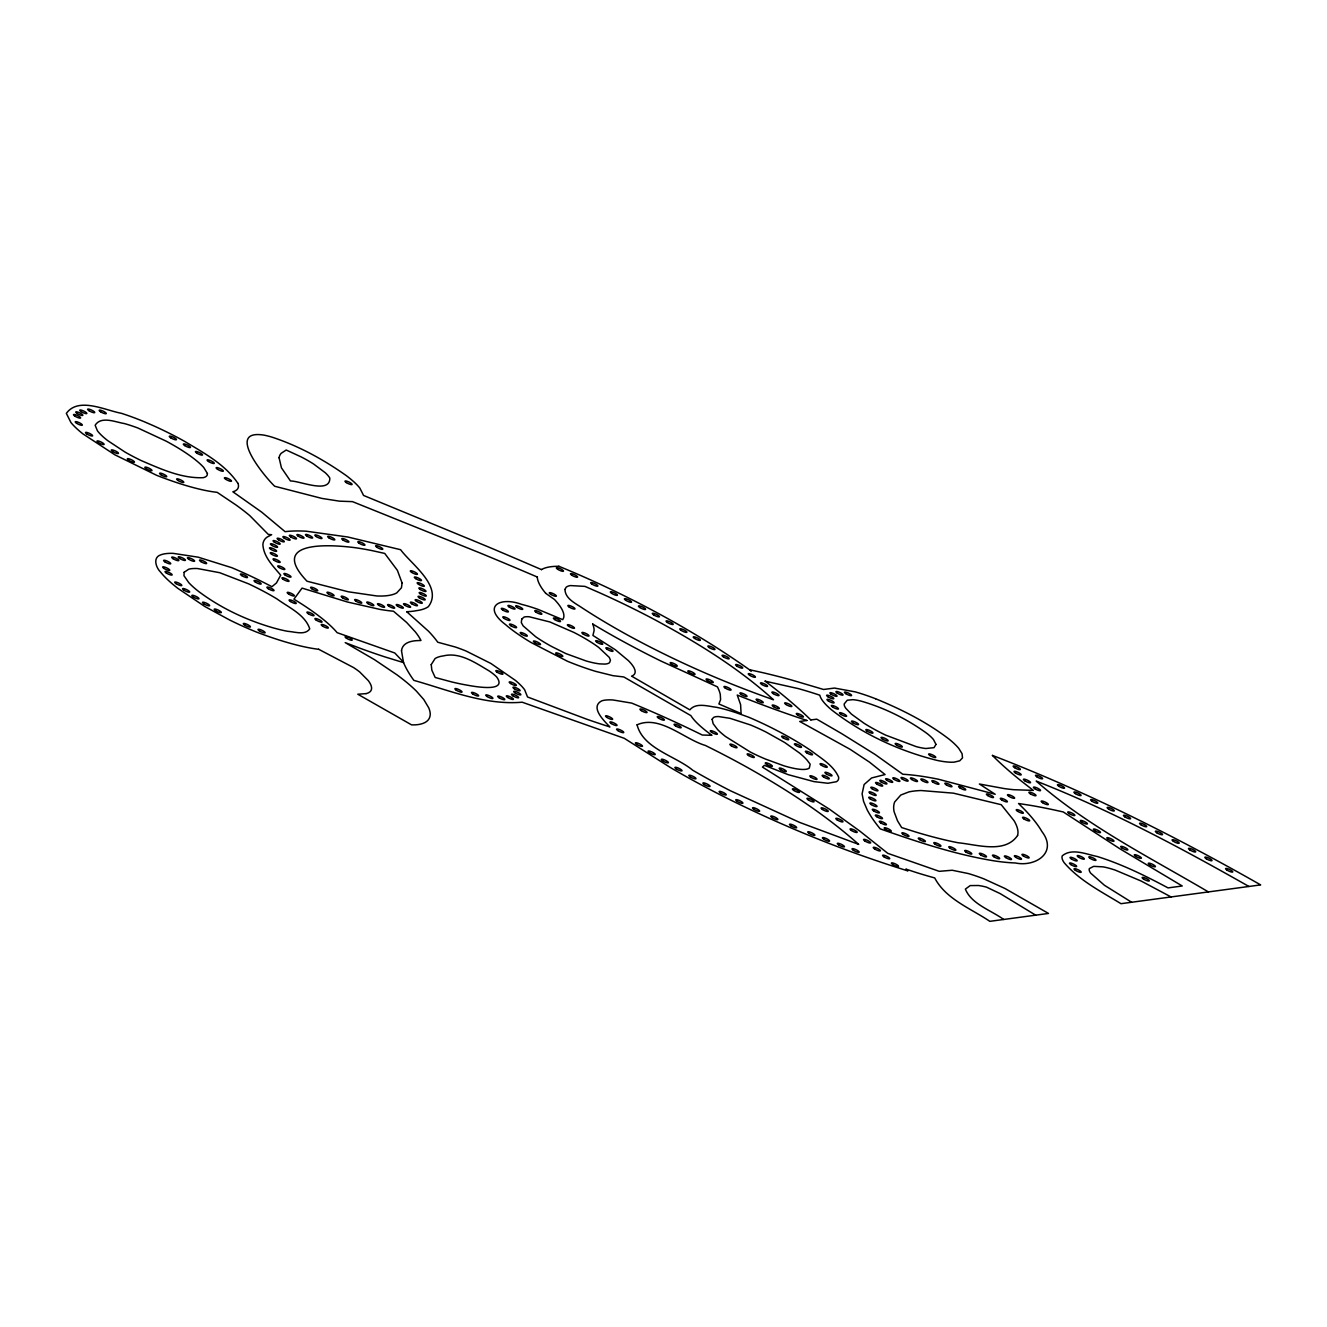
<?xml version="1.0" encoding="UTF-8"?>
<svg xmlns="http://www.w3.org/2000/svg" width="1327" height="1327" viewBox="0 0 1327 1327"><rect width="100%" height="100%" fill="white"/><g stroke="black" fill="none" stroke-linecap="round" stroke-linejoin="round"><path stroke-width="1.5" d="M366.053 693.623L357.792 694.22L411.519 724.841C418.652 725.222 429.782 723.646 430.23 714.606A167.268 37.919 25.1 0 0 428.704 707.772L423.777 699.528L416.462 691.201A131.821 29.874 25.1 0 0 397.038 674.879L374.479 659.668L345.219 642.633L358.688 647.758A215.936 48.95 25.1 0 0 384.797 656.865L403.64 662.654M806.932 720.495L799.717 721.457L850.126 749.324L869.467 762.129L885.059 774.553L871.59 777.97L864.109 784.539L862.102 793.878L863.578 801.408L867.178 809.835A351.29 79.62 25.1 0 0 880.232 828.877C917.604 841.948 955.44 854.638 994.636 860.941A221.908 50.293 25.1 0 0 1015.337 862.965C1035.757 867.261 1058.001 852.432 1041.844 831.465A279.4 63.331 25.1 0 0 1024.66 809.619L1018.555 803.498L1031.295 805.489A394.633 89.44 25.1 0 1 1054.368 809.984L1063.259 811.958L1119.955 848.832L1182.241 885.988L1168.042 887.896C1145.301 875.754 1122.028 864.242 1097.346 856.529C1086.481 854.323 1071.901 847.771 1062.297 855.799A67.08 15.211 25.1 0 0 1064.188 862.732C1079.531 880.614 1101.178 891.562 1120.983 903.687L1260.65 884.893C1174.312 835.794 1085.221 791.174 992.48 755.428M810.946 719.947L816.768 719.168L841.65 733.615L875.173 754.516L902.808 774.255A242.841 55.037 25.1 0 1 938.454 779.248L995.2 794.276L979.376 784.008L1004.174 788.553A214.526 48.618 25.1 0 0 1013.894 789.714L1033.318 790.394L1021.525 781.221A293.549 66.532 25.1 0 1 992.397 755.411M765.082 681.166L798.539 688.663A157.167 35.63 25.1 0 1 819.854 695.215A76.419 17.317 25.1 0 0 831.349 709.696C862.268 733.881 898.843 750.866 936.879 760.354A77.314 17.516 25.1 0 0 954.345 762.113L959.753 760.802L962.523 757.883L962.058 753.686L958.874 748.544A75.158 17.035 25.1 0 0 949.369 739.371C927.026 722.153 901.531 709.364 875.505 698.715M537.369 577.046L522.307 570.643A1233.247 279.516 25.1 0 0 480.805 553.293L352.501 501.639L339.48 501.158L321.93 498.421L274.689 486.246C265.234 477.338 224.794 429.003 263.791 435.09A41.85 9.488 25.1 0 1 272.068 437.164C298.625 445.889 323.523 459.524 346.297 475.63A77.182 17.5 25.1 0 1 359.816 488.037L363.565 495.452L488.469 546.973A1327.1 300.798 25.1 0 1 527.449 563.56L541.532 569.631M318.613 649.251L353.596 667.581A43.973 9.969 25.1 0 1 359.65 671.91L368.276 680.602A85.509 19.374 25.1 0 1 366.07 693.623M1171.094 896.952L1141.054 880.995L1115.41 870.18A38.931 8.825 25.1 0 0 1103.102 866.863L1093.68 866.365L1089.367 868.571A43.127 9.77 25.1 0 0 1090.628 873.1L1104.396 885.242L1131.649 902.26M1248.923 886.469C1180.085 847.422 1110.019 809.951 1036.205 781.089C1087.742 826.339 1149.68 857.308 1208.416 891.926M1035.69 915.166L1000.193 893.618L986.425 887.116A44.703 10.135 25.1 0 0 978.43 885.507L970.186 885.59L965.376 889.107C971.464 904.201 991.087 910.256 1003.71 919.478M592.671 624.005L599.854 628.268A234.497 53.146 25.1 0 0 660.647 660.912L717.426 686.872A227.713 51.604 25.1 0 1 720.262 694.336L720.594 699.661L718.902 703.957L741.08 713.594L740.599 704.62L737.248 695.049A320.172 72.57 25.1 0 0 806.866 720.428M545.629 593.269L554.437 599.456A121.885 27.618 25.1 0 1 563.627 617.835L562.731 619.676L537.966 609.358A63.812 14.464 25.1 0 0 521.478 604.332C500.179 596.37 481.469 606.389 505.637 624.685A80.317 18.213 25.1 0 0 531.182 642.567L567.492 661.277A89.058 20.187 25.1 0 0 595.79 671.396L612.958 675.675L623.823 676.969L690.869 715.618A89.174 20.22 25.1 0 0 711.935 735.307L702.298 735.025A261.452 59.251 25.1 0 0 631.685 703.094L613.124 699.992A89.971 20.386 25.1 0 0 601.695 700.888C589.586 707.109 604.349 721.125 609.889 726.931A306.919 69.568 25.1 0 1 586.683 719.184L527.532 696.974L524.646 689.758A75.788 17.168 25.1 0 0 515.49 680.452L490.94 663.5L466.142 651.059A51.703 11.711 25.1 0 0 455.426 647.045L437.777 642.235A217.694 49.348 25.1 0 0 428.604 631.304L406.692 611.697M237.915 483.31C225.009 464.201 203.744 452.905 184.47 441.277A94.35 21.381 25.1 0 0 152.837 425.453L144.394 421.804A84.314 19.109 25.1 0 0 121.354 413.294C105.049 410.259 78.426 396.673 66.35 413.377L70.961 422.567A87.118 19.739 25.1 0 0 82.788 433.78L114.785 454.763L156.669 475.331A110.323 24.997 25.1 0 0 217.147 492.334L236.173 505.106A139.003 31.5 25.1 0 1 249.791 515.639L268.303 534.416L271.653 534.698L266.86 537.253A179.493 40.689 25.1 0 0 262.895 544.75C263.658 556.992 273.262 566.281 280.694 575.172L276.48 582.918L271.919 586.716A116.809 26.474 25.1 0 0 231.843 567.707L198.171 557.174L173.024 553.342A116.66 26.44 25.1 0 0 160.982 554.786C152.522 557.24 155.856 567.475 160.501 572.02A110.904 25.13 25.1 0 0 177.835 588.342L204.789 606.489L229.505 619.925A89.224 20.22 25.1 0 0 256.708 632.15A123.909 28.083 25.1 0 0 318.696 649.301M238.014 483.36A92.84 21.05 25.1 0 1 232.872 491.786L261.635 512.089L285.089 531.679A267.722 60.677 25.1 0 1 306.155 531.198L347.74 536.987L400.621 549.71C411.171 564.174 443.483 586.567 428.405 606.605A181.65 41.17 25.1 0 1 416.628 610.619A202.567 45.914 25.1 0 1 406.709 611.697M545.696 593.285A154.28 34.966 25.1 0 1 537.286 577.013M541.449 569.598A158.394 35.895 25.1 0 1 558.899 566.297M558.833 566.264A234.912 53.246 25.1 0 1 610.188 588.972C659.353 612.477 706.959 639.448 751.364 671.08L749.921 669.82L763.075 672.739A370.084 83.883 25.1 0 1 790.958 679.822L823.569 689.476L834.517 688.066L855.102 691.848A67.859 15.377 25.1 0 1 875.505 698.732M765.198 681.182A386.704 87.648 25.1 0 1 810.797 719.914M592.688 624.005A163.603 37.073 25.1 0 1 594.081 630.707L592.92 635.434L615.429 649.832L628.417 660.664A75.208 17.052 25.1 0 1 634.107 667.979L634.77 669.554A76.419 17.317 25.1 0 1 631.602 676.156L689.824 709.845C696.211 702.215 708.187 706.362 716.63 707.324A78.21 17.732 25.1 0 1 736.999 712.997L748.859 717.277A94.997 21.531 25.1 0 1 771.982 727.992L779.331 731.774A97.966 22.211 25.1 0 1 811.676 751.065C821.396 758.546 833.406 765.38 838.564 776.992A72.852 16.521 25.1 0 1 836.358 781.736L827.899 783.262L813.998 781.62L788.271 774.686L764.402 765.331L762.461 767.106L829.408 809.171L859.78 831.067L887.78 853.344L939.234 871.325L952.189 870.247L968.212 873.531A54.971 12.457 25.1 0 1 983.888 878.872L1005.02 888.509L1048.496 913.44L989.842 921.336C970.883 908.514 945.736 899.109 934.706 877.927A204.723 46.395 25.1 0 1 916.443 872.569L905.86 869.085L907.85 870.894C843.889 851.038 781.57 825.842 721.805 795.603A245.827 55.717 25.1 0 1 670.666 767.703L624.254 738.31L522.158 702.199C485.052 705.45 449.007 690.272 413.858 680.369A370.167 83.9 25.1 0 1 403.574 662.637M712.135 719.317L713.146 723.696L717.542 729.502A65.454 14.829 25.1 0 0 725.57 736.535L750.253 751.978A45.748 10.367 25.1 0 0 765.712 759.144L783.793 765.762A52.815 11.976 25.1 0 0 809.321 768.051L810.167 764.203L807.048 760.072A71.343 16.173 25.1 0 0 799.435 752.956L784.738 742.539L766.143 732.106A54.059 12.258 25.1 0 0 750.452 724.94L730.132 718.355L718.554 716.547A44.687 10.135 25.1 0 0 713.495 717.492L712.135 719.317M402.098 583.017L401.451 587.761L396.773 592.887A161.33 36.559 25.1 0 1 387.617 595.607A146.534 33.208 25.1 0 1 376.768 595.956L348.42 591.809L307.018 581.226C267.689 540.006 331.037 544.518 355.686 547.769A220.199 49.912 25.1 0 1 372.472 550.705L384.73 553.425L397.387 570.345L402.098 583.017M564.97 589.42C565.07 597.813 573.828 602.524 579.932 606.422A203.844 46.196 25.1 0 0 625.415 633.858C672.789 659.967 722.469 681.829 773.492 699.76C738.16 667.763 697.256 642.633 655.455 620.074A208.157 47.175 25.1 0 0 599.605 592.787L584.958 586.385L570.378 585.572A66.317 15.028 25.1 0 0 566.065 587.363L564.97 589.42M431.225 664.628L431.856 670.201L435.19 677.5L451.827 681.962A161.148 36.526 25.1 0 0 468 685.313C475.647 686.673 508.009 692.495 496.646 676.936A34.983 7.929 25.1 0 0 489.199 670.948C475.713 663.052 459.922 651.773 443.384 655.903A135.619 30.737 25.1 0 0 435.04 658.607L431.225 664.628M279.085 457.765L281.44 467.817L290.464 480.971C299.769 480.805 330.191 494.308 329.809 478.085A46.976 10.649 25.1 0 0 325.231 472.711L313.57 463.986A41.983 9.521 25.1 0 0 301.212 456.936L286.201 450.019L281.208 453.287A158.659 35.962 25.1 0 0 279.085 457.765M935.966 744.397L934.009 747.665L925.798 748.511A43.857 9.936 25.1 0 1 916.244 746.637L885.656 735.125A55.651 12.606 25.1 0 1 864.026 723.232L851.453 714.142L845.846 708.336A47.175 10.699 25.1 0 1 844.237 703.891L847.273 700.208L852.813 699.677A38.267 8.675 25.1 0 1 860.991 701.087C884.744 707.905 907.303 719.184 927.291 733.682A45.599 10.334 25.1 0 1 933.528 739.62L935.966 744.397M401.5 650.711L403.441 662.123L394.766 652.984L337.124 632.664A113.16 25.644 25.1 0 0 293.947 599.19L302.058 588.11L347.608 602.06L379.837 609.375A177.005 40.125 25.1 0 0 393.472 611.216L406.676 622.496L415.268 631.818A167.832 38.035 25.1 0 1 420.974 640.51A147.679 33.474 25.1 0 0 418.536 640.576C411.619 640.692 402.446 642.484 401.5 650.711M521.743 619.079L521.312 622.595L523.137 625.88L535.544 636.628A54.407 12.325 25.1 0 0 551.568 646.448L565.899 653.597L586.169 660.979A52.616 11.926 25.1 0 0 599.721 663.882L604.83 664.081A49.962 11.329 25.1 0 0 609.607 662.571L610.453 660.216L609.325 657.446L598.742 647.46A55.352 12.54 25.1 0 0 573.845 632.398L549.876 621.965L529.257 616.773A39.943 9.057 25.1 0 0 524.099 617.072L521.743 619.079M207.41 473.523L207.194 475.016A59.367 13.452 25.1 0 1 203.097 477.687C181.534 478.533 160.915 468.995 141.491 460.701A57.393 13.005 25.1 0 1 124.937 452.009L107.719 440.63A61.755 14 25.1 0 1 97.418 430.777L95.146 425.27C101.034 415.683 115.598 422.168 124.373 423.562A55.668 12.623 25.1 0 1 137.908 428.007L166.008 441.078A69.701 15.791 25.1 0 1 203.811 467.568L207.41 473.523M637.076 724.824C643.131 748.76 675.426 755.826 692.794 770.274A193.676 43.891 25.1 0 0 730.464 790.776L799.551 822.375L858.702 844.387C824.88 814.33 786.745 789.548 747.366 767.454A224.329 50.841 25.1 0 0 705.334 745.442C684.118 739.172 659.768 714.656 637.076 724.824M184.154 572.285L183.972 575.719L188.766 582.636A75.938 17.201 25.1 0 0 198.187 591.129C220.249 607.799 245.677 619.792 272.151 627.571A86.504 19.606 25.1 0 0 287.926 631.353C294.694 631.735 305.144 635.6 309.755 628.865C305.127 614.567 288.573 607.451 277.078 599.008A74.179 16.82 25.1 0 0 248.448 583.78L219.685 572.7L197.607 568.553A85.392 19.358 25.1 0 0 188.699 569.217L184.154 572.285M1017.577 835.496C1005.02 854.024 976.888 844.569 958.376 842.794A209.467 47.473 25.1 0 1 916.741 832.328L901.663 827.567L897.516 820.816L894.116 811.776A260.49 59.035 25.1 0 1 894.68 801.972L900.817 795.022L908.912 791.904A233.884 53.014 25.1 0 1 921.12 790.527L953.416 793.164L1001.238 804.709L1014.06 820.7A189.678 42.995 25.1 0 1 1017.577 835.479M346.43 638.204A3.948 0.896 25.1 0 0 352.202 640.112A3.948 0.896 25.1 0 0 347.309 636.91A3.948 0.896 25.1 0 0 346.43 638.204M322.544 626.062A3.948 0.896 25.1 0 0 328.316 627.97A3.948 0.896 25.1 0 0 323.423 624.768A3.948 0.896 25.1 0 0 322.544 626.062M316.241 620.124A3.948 0.896 25.1 0 0 322.03 622.031A3.948 0.896 25.1 0 0 317.136 618.83A3.948 0.896 25.1 0 0 316.241 620.124M308.246 613.671A3.948 0.896 25.1 0 0 314.035 615.579A3.948 0.896 25.1 0 0 309.141 612.377A3.948 0.896 25.1 0 0 308.246 613.671M290.431 601.496A3.948 0.896 25.1 0 0 296.22 603.403A3.948 0.896 25.1 0 0 291.326 600.202A3.948 0.896 25.1 0 0 290.431 601.496M288.573 593.949A3.948 0.896 25.1 0 0 294.362 595.856A3.948 0.896 25.1 0 0 289.452 592.638A3.948 0.896 25.1 0 0 288.573 593.949M268.236 588.674A3.948 0.896 25.1 0 0 274.025 590.581A3.948 0.896 25.1 0 0 269.116 587.38A3.948 0.896 25.1 0 0 268.236 588.674M255.381 582.055A3.948 0.896 25.1 0 0 261.17 583.963A3.948 0.896 25.1 0 0 256.277 580.762A3.948 0.896 25.1 0 0 255.381 582.055M241.73 575.57A3.948 0.896 25.1 0 0 247.502 577.477A3.948 0.896 25.1 0 0 242.609 574.276A3.948 0.896 25.1 0 0 241.73 575.57M259.346 630.872A3.948 0.896 25.1 0 0 265.118 632.78A3.948 0.896 25.1 0 0 260.225 629.579A3.948 0.896 25.1 0 0 259.346 630.872M244.649 625.034A3.948 0.896 25.1 0 0 250.421 626.941A3.948 0.896 25.1 0 0 245.528 623.74A3.948 0.896 25.1 0 0 244.649 625.034M215.538 610.652A3.948 0.896 25.1 0 0 221.327 612.56A3.948 0.896 25.1 0 0 216.434 609.358A3.948 0.896 25.1 0 0 215.538 610.652M203.827 603.802A3.948 0.896 25.1 0 0 209.616 605.709A3.948 0.896 25.1 0 0 204.723 602.508A3.948 0.896 25.1 0 0 203.827 603.802M193.178 596.885A3.948 0.896 25.1 0 0 198.95 598.809A3.948 0.896 25.1 0 0 194.057 595.591A3.948 0.896 25.1 0 0 193.178 596.885M183.889 590.15A3.948 0.896 25.1 0 0 189.661 592.058A3.948 0.896 25.1 0 0 184.768 588.856A3.948 0.896 25.1 0 0 183.889 590.15M176.027 583.615A3.948 0.896 25.1 0 0 181.799 585.522A3.948 0.896 25.1 0 0 176.906 582.321A3.948 0.896 25.1 0 0 176.027 583.615M166.356 573.032A3.948 0.896 25.1 0 0 172.145 574.939A3.948 0.896 25.1 0 0 167.235 571.738A3.948 0.896 25.1 0 0 166.356 573.032M163.984 568.437A3.948 0.896 25.1 0 0 169.756 570.345A3.948 0.896 25.1 0 0 164.863 567.143A3.948 0.896 25.1 0 0 163.984 568.437M164.93 561.852A3.948 0.896 25.1 0 0 170.719 563.759A3.948 0.896 25.1 0 0 165.809 560.558A3.948 0.896 25.1 0 0 164.93 561.852M173.024 558.65A3.948 0.896 25.1 0 0 178.813 560.558A3.948 0.896 25.1 0 0 173.903 557.357A3.948 0.896 25.1 0 0 173.024 558.65M179.609 558.418A3.948 0.896 25.1 0 0 185.398 560.326A3.948 0.896 25.1 0 0 180.505 557.108A3.948 0.896 25.1 0 0 179.609 558.418M188.816 559.281A3.948 0.896 25.1 0 0 194.605 561.188A3.948 0.896 25.1 0 0 189.711 557.97A3.948 0.896 25.1 0 0 188.816 559.281M200.841 561.586A3.948 0.896 25.1 0 0 206.614 563.494A3.948 0.896 25.1 0 0 201.721 560.293A3.948 0.896 25.1 0 0 200.841 561.586M456.239 690.156A3.948 0.896 25.1 0 0 462.028 692.064A3.948 0.896 25.1 0 0 457.118 688.862A3.948 0.896 25.1 0 0 456.239 690.156M472.827 693.971A3.948 0.896 25.1 0 0 478.616 695.879A3.948 0.896 25.1 0 0 473.706 692.677A3.948 0.896 25.1 0 0 472.827 693.971M487.109 696.509A3.948 0.896 25.1 0 0 492.881 698.417A3.948 0.896 25.1 0 0 487.988 695.199A3.948 0.896 25.1 0 0 487.109 696.509M499.002 697.687A3.948 0.896 25.1 0 0 504.774 699.594A3.948 0.896 25.1 0 0 499.881 696.393A3.948 0.896 25.1 0 0 499.002 697.687M507.627 697.421A3.948 0.896 25.1 0 0 513.4 699.329A3.948 0.896 25.1 0 0 508.506 696.128A3.948 0.896 25.1 0 0 507.627 697.421M512.836 695.779A3.948 0.896 25.1 0 0 518.625 697.687A3.948 0.896 25.1 0 0 513.731 694.485A3.948 0.896 25.1 0 0 512.836 695.779M515.042 692.876A3.948 0.896 25.1 0 0 520.831 694.784A3.948 0.896 25.1 0 0 515.938 691.583A3.948 0.896 25.1 0 0 515.042 692.876M514.312 688.763A3.948 0.896 25.1 0 0 520.101 690.67A3.948 0.896 25.1 0 0 515.191 687.469A3.948 0.896 25.1 0 0 514.312 688.763M510.547 683.488A3.948 0.896 25.1 0 0 516.336 685.395A3.948 0.896 25.1 0 0 511.442 682.194A3.948 0.896 25.1 0 0 510.547 683.488M497.144 672.192A3.948 0.896 25.1 0 0 502.916 674.099A3.948 0.896 25.1 0 0 498.023 670.898A3.948 0.896 25.1 0 0 497.144 672.192M557.041 654.46A3.948 0.896 25.1 0 0 562.83 656.367A3.948 0.896 25.1 0 0 557.921 653.166A3.948 0.896 25.1 0 0 557.041 654.46M534.731 642.6A3.948 0.896 25.1 0 0 540.504 644.507A3.948 0.896 25.1 0 0 535.61 641.306A3.948 0.896 25.1 0 0 534.731 642.6M521.511 634.124A3.948 0.896 25.1 0 0 527.3 636.031A3.948 0.896 25.1 0 0 522.39 632.83A3.948 0.896 25.1 0 0 521.511 634.124M510.795 625.68A3.948 0.896 25.1 0 0 516.585 627.588A3.948 0.896 25.1 0 0 511.691 624.387A3.948 0.896 25.1 0 0 510.795 625.68M504.177 618.432A3.948 0.896 25.1 0 0 509.966 620.339A3.948 0.896 25.1 0 0 505.073 617.121A3.948 0.896 25.1 0 0 504.177 618.432M502.601 609.922A3.948 0.896 25.1 0 0 508.39 611.83A3.948 0.896 25.1 0 0 503.48 608.629A3.948 0.896 25.1 0 0 502.601 609.922M509.253 607.036A3.948 0.896 25.1 0 0 515.042 608.944A3.948 0.896 25.1 0 0 510.132 605.742A3.948 0.896 25.1 0 0 509.253 607.036M516.966 607.384A3.948 0.896 25.1 0 0 522.738 609.292A3.948 0.896 25.1 0 0 517.845 606.091A3.948 0.896 25.1 0 0 516.966 607.384M536.058 612.211A3.948 0.896 25.1 0 0 541.847 614.119A3.948 0.896 25.1 0 0 536.937 610.918A3.948 0.896 25.1 0 0 536.058 612.211M177.984 480.457A3.948 0.896 25.1 0 0 183.773 482.365A3.948 0.896 25.1 0 0 178.88 479.163A3.948 0.896 25.1 0 0 177.984 480.457M160.932 474.751A3.948 0.896 25.1 0 0 166.721 476.658A3.948 0.896 25.1 0 0 161.828 473.457A3.948 0.896 25.1 0 0 160.932 474.751M146.186 468.713A3.948 0.896 25.1 0 0 151.975 470.621A3.948 0.896 25.1 0 0 147.065 467.419A3.948 0.896 25.1 0 0 146.186 468.713M128.653 460.253A3.948 0.896 25.1 0 0 134.442 462.161A3.948 0.896 25.1 0 0 129.548 458.96A3.948 0.896 25.1 0 0 128.653 460.253M112.646 451.512A3.948 0.896 25.1 0 0 118.418 453.419A3.948 0.896 25.1 0 0 113.525 450.201A3.948 0.896 25.1 0 0 112.646 451.512M98.314 442.521A3.948 0.896 25.1 0 0 104.103 444.429A3.948 0.896 25.1 0 0 99.193 441.227A3.948 0.896 25.1 0 0 98.314 442.521M86.836 433.962A3.948 0.896 25.1 0 0 92.608 435.87A3.948 0.896 25.1 0 0 87.715 432.668A3.948 0.896 25.1 0 0 86.836 433.962M76.551 423.247A3.948 0.896 25.1 0 0 82.324 425.154A3.948 0.896 25.1 0 0 77.43 421.953A3.948 0.896 25.1 0 0 76.551 423.247M74.826 416.081A3.948 0.896 25.1 0 0 80.599 417.988A3.948 0.896 25.1 0 0 75.705 414.787A3.948 0.896 25.1 0 0 74.826 416.081M77.066 413.443A3.948 0.896 25.1 0 0 82.838 415.351A3.948 0.896 25.1 0 0 77.945 412.15A3.948 0.896 25.1 0 0 77.066 413.443M81.063 411.602A3.948 0.896 25.1 0 0 86.836 413.51A3.948 0.896 25.1 0 0 81.942 410.308A3.948 0.896 25.1 0 0 81.063 411.602M88.942 410.673A3.948 0.896 25.1 0 0 94.731 412.581A3.948 0.896 25.1 0 0 89.821 409.38A3.948 0.896 25.1 0 0 88.942 410.673M100.487 411.718A3.948 0.896 25.1 0 0 106.26 413.626A3.948 0.896 25.1 0 0 101.366 410.425A3.948 0.896 25.1 0 0 100.487 411.718M225.723 479.279A3.948 0.896 25.1 0 0 231.495 481.187A3.948 0.896 25.1 0 0 226.602 477.985A3.948 0.896 25.1 0 0 225.723 479.279M217.528 469.227A3.948 0.896 25.1 0 0 223.318 471.135A3.948 0.896 25.1 0 0 218.424 467.917A3.948 0.896 25.1 0 0 217.528 469.227M208.472 461.464A3.948 0.896 25.1 0 0 214.261 463.372A3.948 0.896 25.1 0 0 209.351 460.154A3.948 0.896 25.1 0 0 208.472 461.464M196.744 453.071A3.948 0.896 25.1 0 0 202.517 454.979A3.948 0.896 25.1 0 0 197.623 451.777A3.948 0.896 25.1 0 0 196.744 453.071M184.669 445.54A3.948 0.896 25.1 0 0 190.458 447.448A3.948 0.896 25.1 0 0 185.548 444.246A3.948 0.896 25.1 0 0 184.669 445.54M170.652 437.761A3.948 0.896 25.1 0 0 176.441 439.668A3.948 0.896 25.1 0 0 171.548 436.467A3.948 0.896 25.1 0 0 170.652 437.761M411.635 572.368A3.948 0.896 25.1 0 0 417.424 574.276A3.948 0.896 25.1 0 0 412.515 571.074A3.948 0.896 25.1 0 0 411.635 572.368M415.666 578.605A3.948 0.896 25.1 0 0 421.455 580.513A3.948 0.896 25.1 0 0 416.545 577.311A3.948 0.896 25.1 0 0 415.666 578.605M418.536 584.295A3.948 0.896 25.1 0 0 424.308 586.202A3.948 0.896 25.1 0 0 419.415 582.984A3.948 0.896 25.1 0 0 418.536 584.295M420.195 589.47A3.948 0.896 25.1 0 0 425.967 591.378A3.948 0.896 25.1 0 0 421.074 588.176A3.948 0.896 25.1 0 0 420.195 589.47M420.493 594.081A3.948 0.896 25.1 0 0 426.282 595.989A3.948 0.896 25.1 0 0 421.372 592.787A3.948 0.896 25.1 0 0 420.493 594.081M419.382 597.896A3.948 0.896 25.1 0 0 425.171 599.804A3.948 0.896 25.1 0 0 420.277 596.603A3.948 0.896 25.1 0 0 419.382 597.896M416.479 601.264A3.948 0.896 25.1 0 0 422.251 603.171A3.948 0.896 25.1 0 0 417.358 599.97A3.948 0.896 25.1 0 0 416.479 601.264M411.685 603.735A3.948 0.896 25.1 0 0 417.458 605.643A3.948 0.896 25.1 0 0 412.564 602.441A3.948 0.896 25.1 0 0 411.685 603.735M404.835 605.261A3.948 0.896 25.1 0 0 410.607 607.169A3.948 0.896 25.1 0 0 405.714 603.967A3.948 0.896 25.1 0 0 404.835 605.261M397.553 606.14A3.948 0.896 25.1 0 0 403.342 608.048A3.948 0.896 25.1 0 0 398.432 604.847A3.948 0.896 25.1 0 0 397.553 606.14M388.877 606.174A3.948 0.896 25.1 0 0 394.65 608.081A3.948 0.896 25.1 0 0 389.756 604.88A3.948 0.896 25.1 0 0 388.877 606.174M378.809 605.294A3.948 0.896 25.1 0 0 384.598 607.202A3.948 0.896 25.1 0 0 379.704 604.001A3.948 0.896 25.1 0 0 378.809 605.294M368.06 603.636A3.948 0.896 25.1 0 0 373.849 605.543A3.948 0.896 25.1 0 0 368.939 602.342A3.948 0.896 25.1 0 0 368.06 603.636M355.968 601.131A3.948 0.896 25.1 0 0 361.757 603.039A3.948 0.896 25.1 0 0 356.847 599.837A3.948 0.896 25.1 0 0 355.968 601.131M342.515 597.797A3.948 0.896 25.1 0 0 348.304 599.704A3.948 0.896 25.1 0 0 343.411 596.503A3.948 0.896 25.1 0 0 342.515 597.797M328.3 593.816A3.948 0.896 25.1 0 0 334.072 595.723A3.948 0.896 25.1 0 0 329.179 592.522A3.948 0.896 25.1 0 0 328.3 593.816M311.911 588.823A3.948 0.896 25.1 0 0 317.7 590.731A3.948 0.896 25.1 0 0 312.79 587.529A3.948 0.896 25.1 0 0 311.911 588.823M283.248 579.352A3.948 0.896 25.1 0 0 289.021 581.259A3.948 0.896 25.1 0 0 284.127 578.058A3.948 0.896 25.1 0 0 283.248 579.352M285.222 575.089A3.948 0.896 25.1 0 0 291.011 576.996A3.948 0.896 25.1 0 0 286.101 573.795A3.948 0.896 25.1 0 0 285.222 575.089M279.035 567.492A3.948 0.896 25.1 0 0 284.824 569.399A3.948 0.896 25.1 0 0 279.914 566.198A3.948 0.896 25.1 0 0 279.035 567.492M274.357 560.409A3.948 0.896 25.1 0 0 280.146 562.316A3.948 0.896 25.1 0 0 275.236 559.115A3.948 0.896 25.1 0 0 274.357 560.409M271.604 554.255A3.948 0.896 25.1 0 0 277.393 556.162A3.948 0.896 25.1 0 0 272.499 552.961A3.948 0.896 25.1 0 0 271.604 554.255M270.824 549.345A3.948 0.896 25.1 0 0 276.613 551.252A3.948 0.896 25.1 0 0 271.72 548.051A3.948 0.896 25.1 0 0 270.824 549.345M271.77 545.331A3.948 0.896 25.1 0 0 277.559 547.238A3.948 0.896 25.1 0 0 272.665 544.037A3.948 0.896 25.1 0 0 271.77 545.331M274.39 542.162A3.948 0.896 25.1 0 0 280.163 544.07A3.948 0.896 25.1 0 0 275.27 540.869A3.948 0.896 25.1 0 0 274.39 542.162M278.488 539.824A3.948 0.896 25.1 0 0 284.277 541.731A3.948 0.896 25.1 0 0 279.383 538.53A3.948 0.896 25.1 0 0 278.488 539.824M284.293 538.181A3.948 0.896 25.1 0 0 290.082 540.089A3.948 0.896 25.1 0 0 285.189 536.871A3.948 0.896 25.1 0 0 284.293 538.181M290.729 536.888A3.948 0.896 25.1 0 0 296.502 538.795A3.948 0.896 25.1 0 0 291.608 535.577A3.948 0.896 25.1 0 0 290.729 536.888M298.227 536.158A3.948 0.896 25.1 0 0 303.999 538.065A3.948 0.896 25.1 0 0 299.106 534.864A3.948 0.896 25.1 0 0 298.227 536.158M306.836 536.042A3.948 0.896 25.1 0 0 312.625 537.949A3.948 0.896 25.1 0 0 307.731 534.748A3.948 0.896 25.1 0 0 306.836 536.042M316.191 536.523A3.948 0.896 25.1 0 0 321.98 538.43A3.948 0.896 25.1 0 0 317.07 535.229A3.948 0.896 25.1 0 0 316.191 536.523M329.013 537.899A3.948 0.896 25.1 0 0 334.802 539.807A3.948 0.896 25.1 0 0 329.909 536.606A3.948 0.896 25.1 0 0 329.013 537.899M343.129 540.106A3.948 0.896 25.1 0 0 348.918 542.013A3.948 0.896 25.1 0 0 344.025 538.812A3.948 0.896 25.1 0 0 343.129 540.106M359.136 543.241A3.948 0.896 25.1 0 0 364.925 545.148A3.948 0.896 25.1 0 0 360.015 541.947A3.948 0.896 25.1 0 0 359.136 543.241M376.984 547.321A3.948 0.896 25.1 0 0 382.773 549.229A3.948 0.896 25.1 0 0 377.88 546.011A3.948 0.896 25.1 0 0 376.984 547.321M853.394 850.292A3.948 0.896 25.1 0 0 859.166 852.199A3.948 0.896 25.1 0 0 854.273 848.981A3.948 0.896 25.1 0 0 853.394 850.292M838.664 844.884A3.948 0.896 25.1 0 0 844.453 846.792A3.948 0.896 25.1 0 0 839.56 843.59A3.948 0.896 25.1 0 0 838.664 844.884M823.768 839.195A3.948 0.896 25.1 0 0 829.557 841.102A3.948 0.896 25.1 0 0 824.664 837.901A3.948 0.896 25.1 0 0 823.768 839.195M809.072 833.356A3.948 0.896 25.1 0 0 814.861 835.264A3.948 0.896 25.1 0 0 809.968 832.062A3.948 0.896 25.1 0 0 809.072 833.356M790.842 825.792A3.948 0.896 25.1 0 0 796.631 827.7A3.948 0.896 25.1 0 0 791.738 824.498A3.948 0.896 25.1 0 0 790.842 825.792M772.082 817.614A3.948 0.896 25.1 0 0 777.854 819.522A3.948 0.896 25.1 0 0 772.961 816.321A3.948 0.896 25.1 0 0 772.082 817.614M753.852 809.288A3.948 0.896 25.1 0 0 759.625 811.195A3.948 0.896 25.1 0 0 754.731 807.994A3.948 0.896 25.1 0 0 753.852 809.288M737.099 801.292A3.948 0.896 25.1 0 0 742.888 803.2A3.948 0.896 25.1 0 0 737.978 799.982A3.948 0.896 25.1 0 0 737.099 801.292M720.445 792.965A3.948 0.896 25.1 0 0 726.234 794.873A3.948 0.896 25.1 0 0 721.324 791.672A3.948 0.896 25.1 0 0 720.445 792.965M704.255 784.506A3.948 0.896 25.1 0 0 710.045 786.413A3.948 0.896 25.1 0 0 705.151 783.212A3.948 0.896 25.1 0 0 704.255 784.506M690.173 776.826A3.948 0.896 25.1 0 0 695.945 778.733A3.948 0.896 25.1 0 0 691.052 775.532A3.948 0.896 25.1 0 0 690.173 776.826M676.239 768.897A3.948 0.896 25.1 0 0 682.012 770.805A3.948 0.896 25.1 0 0 677.118 767.603A3.948 0.896 25.1 0 0 676.239 768.897M662.621 760.819A3.948 0.896 25.1 0 0 668.41 762.726A3.948 0.896 25.1 0 0 663.5 759.525A3.948 0.896 25.1 0 0 662.621 760.819M649.434 752.641A3.948 0.896 25.1 0 0 655.206 754.549A3.948 0.896 25.1 0 0 650.313 751.331A3.948 0.896 25.1 0 0 649.434 752.641M636.695 744.347A3.948 0.896 25.1 0 0 642.467 746.255A3.948 0.896 25.1 0 0 637.574 743.054A3.948 0.896 25.1 0 0 636.695 744.347M617.934 730.63A3.948 0.896 25.1 0 0 623.723 732.537A3.948 0.896 25.1 0 0 618.83 729.336A3.948 0.896 25.1 0 0 617.934 730.63M611.233 723.514A3.948 0.896 25.1 0 0 617.022 725.421A3.948 0.896 25.1 0 0 612.129 722.22A3.948 0.896 25.1 0 0 611.233 723.514M606.854 717.393A3.948 0.896 25.1 0 0 612.643 719.3A3.948 0.896 25.1 0 0 607.733 716.099A3.948 0.896 25.1 0 0 606.854 717.393M892.723 864.491A3.948 0.896 25.1 0 0 898.495 866.398A3.948 0.896 25.1 0 0 893.602 863.197A3.948 0.896 25.1 0 0 892.723 864.491M883.931 856.778A3.948 0.896 25.1 0 0 889.72 858.685A3.948 0.896 25.1 0 0 884.827 855.484A3.948 0.896 25.1 0 0 883.931 856.778M874.626 848.915A3.948 0.896 25.1 0 0 880.415 850.823A3.948 0.896 25.1 0 0 875.505 847.605A3.948 0.896 25.1 0 0 874.626 848.915M864.889 840.986A3.948 0.896 25.1 0 0 870.661 842.894A3.948 0.896 25.1 0 0 865.768 839.692A3.948 0.896 25.1 0 0 864.889 840.986M851.387 830.453A3.948 0.896 25.1 0 0 857.159 832.361A3.948 0.896 25.1 0 0 852.266 829.159A3.948 0.896 25.1 0 0 851.387 830.453M837.155 819.887A3.948 0.896 25.1 0 0 842.944 821.795A3.948 0.896 25.1 0 0 838.034 818.593A3.948 0.896 25.1 0 0 837.155 819.887M822.425 809.453A3.948 0.896 25.1 0 0 828.214 811.361A3.948 0.896 25.1 0 0 823.321 808.16A3.948 0.896 25.1 0 0 822.425 809.453M808.292 799.866A3.948 0.896 25.1 0 0 814.065 801.773A3.948 0.896 25.1 0 0 809.171 798.572A3.948 0.896 25.1 0 0 808.292 799.866M793.745 790.411A3.948 0.896 25.1 0 0 799.534 792.319A3.948 0.896 25.1 0 0 794.641 789.117A3.948 0.896 25.1 0 0 793.745 790.411M780.508 769.643A3.948 0.896 25.1 0 0 786.297 771.551A3.948 0.896 25.1 0 0 781.387 768.35A3.948 0.896 25.1 0 0 780.508 769.643M766.591 764.402A3.948 0.896 25.1 0 0 772.364 766.309A3.948 0.896 25.1 0 0 767.47 763.108A3.948 0.896 25.1 0 0 766.591 764.402M748.478 755.461A3.948 0.896 25.1 0 0 754.267 757.369A3.948 0.896 25.1 0 0 749.357 754.167A3.948 0.896 25.1 0 0 748.478 755.461M731.227 745.724A3.948 0.896 25.1 0 0 737.016 747.632A3.948 0.896 25.1 0 0 732.122 744.43A3.948 0.896 25.1 0 0 731.227 745.724M711.587 732.288A3.948 0.896 25.1 0 0 717.36 734.196A3.948 0.896 25.1 0 0 712.466 730.995A3.948 0.896 25.1 0 0 711.587 732.288M675.393 725.786A3.948 0.896 25.1 0 0 681.166 727.694A3.948 0.896 25.1 0 0 676.272 724.492A3.948 0.896 25.1 0 0 675.393 725.786M658.574 718.139A3.948 0.896 25.1 0 0 664.363 720.047A3.948 0.896 25.1 0 0 659.469 716.845A3.948 0.896 25.1 0 0 658.574 718.139M641.24 710.592A3.948 0.896 25.1 0 0 647.029 712.499A3.948 0.896 25.1 0 0 642.119 709.298A3.948 0.896 25.1 0 0 641.24 710.592M811.195 777.373A3.948 0.896 25.1 0 0 816.984 779.281A3.948 0.896 25.1 0 0 812.091 776.079A3.948 0.896 25.1 0 0 811.195 777.373M870.097 798.837A3.948 0.896 25.1 0 0 875.886 800.745A3.948 0.896 25.1 0 0 870.976 797.527A3.948 0.896 25.1 0 0 870.097 798.837M870.346 793.446A3.948 0.896 25.1 0 0 876.135 795.354A3.948 0.896 25.1 0 0 871.242 792.153A3.948 0.896 25.1 0 0 870.346 793.446M872.154 788.819A3.948 0.896 25.1 0 0 877.943 790.726A3.948 0.896 25.1 0 0 873.05 787.525A3.948 0.896 25.1 0 0 872.154 788.819M806.716 752.807A3.948 0.896 25.1 0 0 812.506 754.715A3.948 0.896 25.1 0 0 807.612 751.513A3.948 0.896 25.1 0 0 806.716 752.807M795.736 745.376A3.948 0.896 25.1 0 0 801.508 747.283A3.948 0.896 25.1 0 0 796.615 744.082A3.948 0.896 25.1 0 0 795.736 745.376M782.947 737.729A3.948 0.896 25.1 0 0 788.719 739.637A3.948 0.896 25.1 0 0 783.826 736.435A3.948 0.896 25.1 0 0 782.947 737.729M346.314 482.58A3.948 0.896 25.1 0 0 352.086 484.488A3.948 0.896 25.1 0 0 347.193 481.286A3.948 0.896 25.1 0 0 346.314 482.58M557.688 569.283A3.948 0.896 25.1 0 0 563.461 571.191A3.948 0.896 25.1 0 0 558.567 567.989A3.948 0.896 25.1 0 0 557.688 569.283M903.189 834.384A3.948 0.896 25.1 0 0 908.978 836.292A3.948 0.896 25.1 0 0 904.069 833.091A3.948 0.896 25.1 0 0 903.189 834.384M919.611 839.609A3.948 0.896 25.1 0 0 925.383 841.517A3.948 0.896 25.1 0 0 920.49 838.316A3.948 0.896 25.1 0 0 919.611 839.609M935.137 844.221A3.948 0.896 25.1 0 0 940.926 846.128A3.948 0.896 25.1 0 0 936.033 842.927A3.948 0.896 25.1 0 0 935.137 844.221M950.099 848.268A3.948 0.896 25.1 0 0 955.871 850.176A3.948 0.896 25.1 0 0 950.978 846.974A3.948 0.896 25.1 0 0 950.099 848.268M966.006 852.05A3.948 0.896 25.1 0 0 971.795 853.958A3.948 0.896 25.1 0 0 966.885 850.756A3.948 0.896 25.1 0 0 966.006 852.05M980.719 854.903A3.948 0.896 25.1 0 0 986.508 856.811A3.948 0.896 25.1 0 0 981.598 853.593A3.948 0.896 25.1 0 0 980.719 854.903M993.857 856.728A3.948 0.896 25.1 0 0 999.629 858.635A3.948 0.896 25.1 0 0 994.736 855.417A3.948 0.896 25.1 0 0 993.857 856.728M1005.717 857.541A3.948 0.896 25.1 0 0 1011.506 859.448A3.948 0.896 25.1 0 0 1006.612 856.247A3.948 0.896 25.1 0 0 1005.717 857.541M1015.702 857.292A3.948 0.896 25.1 0 0 1021.491 859.199A3.948 0.896 25.1 0 0 1016.598 855.998A3.948 0.896 25.1 0 0 1015.702 857.292M1023.349 855.948A3.948 0.896 25.1 0 0 1029.122 857.856A3.948 0.896 25.1 0 0 1024.228 854.638A3.948 0.896 25.1 0 0 1023.349 855.948M1075.401 870.313A3.948 0.896 25.1 0 0 1081.173 872.221A3.948 0.896 25.1 0 0 1076.28 869.003A3.948 0.896 25.1 0 0 1075.401 870.313M1070.839 864.59A3.948 0.896 25.1 0 0 1076.628 866.498A3.948 0.896 25.1 0 0 1071.735 863.296A3.948 0.896 25.1 0 0 1070.839 864.59M1071.37 858.901A3.948 0.896 25.1 0 0 1077.159 860.808A3.948 0.896 25.1 0 0 1072.266 857.607A3.948 0.896 25.1 0 0 1071.37 858.901M1078.552 857.159A3.948 0.896 25.1 0 0 1084.325 859.067A3.948 0.896 25.1 0 0 1079.432 855.865A3.948 0.896 25.1 0 0 1078.552 857.159M1090.164 858.37A3.948 0.896 25.1 0 0 1095.953 860.278A3.948 0.896 25.1 0 0 1091.059 857.076A3.948 0.896 25.1 0 0 1090.164 858.37M1023.88 818.875A3.948 0.896 25.1 0 0 1029.669 820.783A3.948 0.896 25.1 0 0 1024.759 817.581A3.948 0.896 25.1 0 0 1023.88 818.875M1017.56 811.228A3.948 0.896 25.1 0 0 1023.333 813.136A3.948 0.896 25.1 0 0 1018.439 809.934A3.948 0.896 25.1 0 0 1017.56 811.228M885.491 829.342A3.948 0.896 25.1 0 0 891.263 831.249A3.948 0.896 25.1 0 0 886.37 828.048A3.948 0.896 25.1 0 0 885.491 829.342M880.63 822.806A3.948 0.896 25.1 0 0 886.403 824.714A3.948 0.896 25.1 0 0 881.51 821.513A3.948 0.896 25.1 0 0 880.63 822.806M876.699 816.669A3.948 0.896 25.1 0 0 882.472 818.577A3.948 0.896 25.1 0 0 877.578 815.359A3.948 0.896 25.1 0 0 876.699 816.669M873.647 810.88A3.948 0.896 25.1 0 0 879.436 812.788A3.948 0.896 25.1 0 0 874.543 809.586A3.948 0.896 25.1 0 0 873.647 810.88M871.225 804.56A3.948 0.896 25.1 0 0 877.014 806.468A3.948 0.896 25.1 0 0 872.104 803.266A3.948 0.896 25.1 0 0 871.225 804.56M823.486 776.892A3.948 0.896 25.1 0 0 829.275 778.8A3.948 0.896 25.1 0 0 824.382 775.598A3.948 0.896 25.1 0 0 823.486 776.892M826.24 773.857A3.948 0.896 25.1 0 0 832.012 775.764A3.948 0.896 25.1 0 0 827.119 772.563A3.948 0.896 25.1 0 0 826.24 773.857M821.43 765.281A3.948 0.896 25.1 0 0 827.219 767.188A3.948 0.896 25.1 0 0 822.309 763.97A3.948 0.896 25.1 0 0 821.43 765.281M876.898 784.075A3.948 0.896 25.1 0 0 882.687 785.982A3.948 0.896 25.1 0 0 877.794 782.781A3.948 0.896 25.1 0 0 876.898 784.075M881.145 781.951A3.948 0.896 25.1 0 0 886.917 783.859A3.948 0.896 25.1 0 0 882.024 780.658A3.948 0.896 25.1 0 0 881.145 781.951M886.934 780.326A3.948 0.896 25.1 0 0 892.706 782.233A3.948 0.896 25.1 0 0 887.813 779.032A3.948 0.896 25.1 0 0 886.934 780.326M894.116 779.38A3.948 0.896 25.1 0 0 899.888 781.288A3.948 0.896 25.1 0 0 894.995 778.086A3.948 0.896 25.1 0 0 894.116 779.38M902.327 779.098A3.948 0.896 25.1 0 0 908.116 781.006A3.948 0.896 25.1 0 0 903.223 777.804A3.948 0.896 25.1 0 0 902.327 779.098M911.732 779.496A3.948 0.896 25.1 0 0 917.521 781.404A3.948 0.896 25.1 0 0 912.611 778.203A3.948 0.896 25.1 0 0 911.732 779.496M922.149 780.558A3.948 0.896 25.1 0 0 927.938 782.466A3.948 0.896 25.1 0 0 923.028 779.264A3.948 0.896 25.1 0 0 922.149 780.558M933.18 782.233A3.948 0.896 25.1 0 0 938.952 784.141A3.948 0.896 25.1 0 0 934.059 780.939A3.948 0.896 25.1 0 0 933.18 782.233M946.184 784.738A3.948 0.896 25.1 0 0 951.957 786.646A3.948 0.896 25.1 0 0 947.063 783.444A3.948 0.896 25.1 0 0 946.184 784.738M959.935 787.906A3.948 0.896 25.1 0 0 965.708 789.814A3.948 0.896 25.1 0 0 960.814 786.612A3.948 0.896 25.1 0 0 959.935 787.906M929.945 755.527A3.948 0.896 25.1 0 0 935.734 757.435A3.948 0.896 25.1 0 0 930.841 754.234A3.948 0.896 25.1 0 0 929.945 755.527M987.736 795.553A3.948 0.896 25.1 0 0 993.508 797.461A3.948 0.896 25.1 0 0 988.615 794.259A3.948 0.896 25.1 0 0 987.736 795.553M1001.62 799.866A3.948 0.896 25.1 0 0 1007.409 801.773A3.948 0.896 25.1 0 0 1002.499 798.572A3.948 0.896 25.1 0 0 1001.62 799.866M1008.835 796.283A3.948 0.896 25.1 0 0 1014.624 798.19A3.948 0.896 25.1 0 0 1009.714 794.973A3.948 0.896 25.1 0 0 1008.835 796.283M773.525 706.644A3.948 0.896 25.1 0 0 779.314 708.552A3.948 0.896 25.1 0 0 774.421 705.35A3.948 0.896 25.1 0 0 773.525 706.644M757.452 700.739A3.948 0.896 25.1 0 0 763.241 702.647A3.948 0.896 25.1 0 0 758.331 699.445A3.948 0.896 25.1 0 0 757.452 700.739M741.229 694.502A3.948 0.896 25.1 0 0 747.018 696.41A3.948 0.896 25.1 0 0 742.125 693.208A3.948 0.896 25.1 0 0 741.229 694.502M725.288 688.083A3.948 0.896 25.1 0 0 731.061 689.99A3.948 0.896 25.1 0 0 726.168 686.789A3.948 0.896 25.1 0 0 725.288 688.083M707.473 680.585A3.948 0.896 25.1 0 0 713.262 682.493A3.948 0.896 25.1 0 0 708.369 679.275A3.948 0.896 25.1 0 0 707.473 680.585M689.211 672.49A3.948 0.896 25.1 0 0 695 674.398A3.948 0.896 25.1 0 0 690.106 671.18A3.948 0.896 25.1 0 0 689.211 672.49M671.479 664.213A3.948 0.896 25.1 0 0 677.251 666.121A3.948 0.896 25.1 0 0 672.358 662.919A3.948 0.896 25.1 0 0 671.479 664.213M607.202 649.318A3.948 0.896 25.1 0 0 612.991 651.225A3.948 0.896 25.1 0 0 608.098 648.024A3.948 0.896 25.1 0 0 607.202 649.318M596.951 642.268A3.948 0.896 25.1 0 0 602.723 644.176A3.948 0.896 25.1 0 0 597.83 640.974A3.948 0.896 25.1 0 0 596.951 642.268M583.233 634.041A3.948 0.896 25.1 0 0 589.022 635.948A3.948 0.896 25.1 0 0 584.129 632.747A3.948 0.896 25.1 0 0 583.233 634.041M568.702 626.294A3.948 0.896 25.1 0 0 574.475 628.202A3.948 0.896 25.1 0 0 569.582 625A3.948 0.896 25.1 0 0 568.702 626.294M554.719 619.56A3.948 0.896 25.1 0 0 560.508 621.467A3.948 0.896 25.1 0 0 555.598 618.266A3.948 0.896 25.1 0 0 554.719 619.56M569.183 607.02A3.948 0.896 25.1 0 0 574.956 608.927A3.948 0.896 25.1 0 0 570.063 605.726A3.948 0.896 25.1 0 0 569.183 607.02M550.589 594.247A3.948 0.896 25.1 0 0 556.378 596.155A3.948 0.896 25.1 0 0 551.468 592.953A3.948 0.896 25.1 0 0 550.589 594.247M797.61 715.054A3.948 0.896 25.1 0 0 803.382 716.962A3.948 0.896 25.1 0 0 798.489 713.76A3.948 0.896 25.1 0 0 797.61 715.054M786.048 704.504A3.948 0.896 25.1 0 0 791.837 706.412A3.948 0.896 25.1 0 0 786.944 703.194A3.948 0.896 25.1 0 0 786.048 704.504M773.226 693.606A3.948 0.896 25.1 0 0 779.015 695.514A3.948 0.896 25.1 0 0 774.122 692.312A3.948 0.896 25.1 0 0 773.226 693.606M761.764 684.45A3.948 0.896 25.1 0 0 767.553 686.358A3.948 0.896 25.1 0 0 762.643 683.156A3.948 0.896 25.1 0 0 761.764 684.45M749.639 675.277A3.948 0.896 25.1 0 0 755.411 677.185A3.948 0.896 25.1 0 0 750.518 673.967A3.948 0.896 25.1 0 0 749.639 675.277M736.933 666.121A3.948 0.896 25.1 0 0 742.705 668.028A3.948 0.896 25.1 0 0 737.812 664.827A3.948 0.896 25.1 0 0 736.933 666.121M723.381 656.832A3.948 0.896 25.1 0 0 729.17 658.739A3.948 0.896 25.1 0 0 724.26 655.538A3.948 0.896 25.1 0 0 723.381 656.832M709.182 647.543A3.948 0.896 25.1 0 0 714.971 649.45A3.948 0.896 25.1 0 0 710.061 646.249A3.948 0.896 25.1 0 0 709.182 647.543M694.568 638.403A3.948 0.896 25.1 0 0 700.341 640.311A3.948 0.896 25.1 0 0 695.448 637.109A3.948 0.896 25.1 0 0 694.568 638.403M681.116 630.358A3.948 0.896 25.1 0 0 686.888 632.266A3.948 0.896 25.1 0 0 681.995 629.064A3.948 0.896 25.1 0 0 681.116 630.358M667.398 622.463A3.948 0.896 25.1 0 0 673.187 624.37A3.948 0.896 25.1 0 0 668.277 621.169A3.948 0.896 25.1 0 0 667.398 622.463M653.647 614.849A3.948 0.896 25.1 0 0 659.436 616.756A3.948 0.896 25.1 0 0 654.526 613.555A3.948 0.896 25.1 0 0 653.647 614.849M639.796 607.484A3.948 0.896 25.1 0 0 645.585 609.392A3.948 0.896 25.1 0 0 640.692 606.19A3.948 0.896 25.1 0 0 639.796 607.484M625.747 600.285A3.948 0.896 25.1 0 0 631.536 602.193A3.948 0.896 25.1 0 0 626.643 598.991A3.948 0.896 25.1 0 0 625.747 600.285M611.664 593.351A3.948 0.896 25.1 0 0 617.437 595.259A3.948 0.896 25.1 0 0 612.543 592.058A3.948 0.896 25.1 0 0 611.664 593.351M592.058 584.162A3.948 0.896 25.1 0 0 597.847 586.07A3.948 0.896 25.1 0 0 592.937 582.852A3.948 0.896 25.1 0 0 592.058 584.162M571.804 575.205A3.948 0.896 25.1 0 0 577.593 577.112A3.948 0.896 25.1 0 0 572.683 573.911A3.948 0.896 25.1 0 0 571.804 575.205M896.521 745.044A3.948 0.896 25.1 0 0 902.31 746.952A3.948 0.896 25.1 0 0 897.417 743.75A3.948 0.896 25.1 0 0 896.521 745.044M882.339 738.94A3.948 0.896 25.1 0 0 888.128 740.848A3.948 0.896 25.1 0 0 883.218 737.646A3.948 0.896 25.1 0 0 882.339 738.94M867.161 731.144A3.948 0.896 25.1 0 0 872.934 733.051A3.948 0.896 25.1 0 0 868.04 729.85A3.948 0.896 25.1 0 0 867.161 731.144M852.763 722.668A3.948 0.896 25.1 0 0 858.536 724.575A3.948 0.896 25.1 0 0 853.643 721.374A3.948 0.896 25.1 0 0 852.763 722.668M840.82 714.308A3.948 0.896 25.1 0 0 846.609 716.215A3.948 0.896 25.1 0 0 841.716 713.014A3.948 0.896 25.1 0 0 840.82 714.308M832.676 707.059A3.948 0.896 25.1 0 0 838.465 708.966A3.948 0.896 25.1 0 0 833.572 705.765A3.948 0.896 25.1 0 0 832.676 707.059M828.297 700.921A3.948 0.896 25.1 0 0 834.086 702.829A3.948 0.896 25.1 0 0 829.176 699.628A3.948 0.896 25.1 0 0 828.297 700.921M827.998 696.791A3.948 0.896 25.1 0 0 833.771 698.699A3.948 0.896 25.1 0 0 828.877 695.481A3.948 0.896 25.1 0 0 827.998 696.791M831.233 694.286A3.948 0.896 25.1 0 0 837.022 696.194A3.948 0.896 25.1 0 0 832.112 692.993A3.948 0.896 25.1 0 0 831.233 694.286M837.254 693.109A3.948 0.896 25.1 0 0 843.027 695.016A3.948 0.896 25.1 0 0 838.133 691.815A3.948 0.896 25.1 0 0 837.254 693.109M845.78 693.639A3.948 0.896 25.1 0 0 851.552 695.547A3.948 0.896 25.1 0 0 846.659 692.346A3.948 0.896 25.1 0 0 845.78 693.639M1143.492 879.005A3.948 0.896 25.1 0 0 1149.282 880.912A3.948 0.896 25.1 0 0 1144.388 877.711A3.948 0.896 25.1 0 0 1143.492 879.005M1149.63 864.773A3.948 0.896 25.1 0 0 1155.419 866.68A3.948 0.896 25.1 0 0 1150.526 863.479A3.948 0.896 25.1 0 0 1149.63 864.773M1135.597 856.297A3.948 0.896 25.1 0 0 1141.369 858.204A3.948 0.896 25.1 0 0 1136.476 855.003A3.948 0.896 25.1 0 0 1135.597 856.297M1122.045 847.97A3.948 0.896 25.1 0 0 1127.834 849.877A3.948 0.896 25.1 0 0 1122.941 846.676A3.948 0.896 25.1 0 0 1122.045 847.97M1108.161 839.261A3.948 0.896 25.1 0 0 1113.95 841.169A3.948 0.896 25.1 0 0 1109.057 837.967A3.948 0.896 25.1 0 0 1108.161 839.261M1094.692 830.619A3.948 0.896 25.1 0 0 1100.481 832.527A3.948 0.896 25.1 0 0 1095.571 829.325A3.948 0.896 25.1 0 0 1094.692 830.619M1081.605 822.01A3.948 0.896 25.1 0 0 1087.394 823.918A3.948 0.896 25.1 0 0 1082.484 820.716A3.948 0.896 25.1 0 0 1081.605 822.01M1069.081 813.534A3.948 0.896 25.1 0 0 1074.853 815.442A3.948 0.896 25.1 0 0 1069.96 812.224A3.948 0.896 25.1 0 0 1069.081 813.534M1042.508 802.636A3.948 0.896 25.1 0 0 1048.297 804.544A3.948 0.896 25.1 0 0 1043.404 801.342A3.948 0.896 25.1 0 0 1042.508 802.636M1030.216 793.728A3.948 0.896 25.1 0 0 1036.005 795.636A3.948 0.896 25.1 0 0 1031.096 792.435A3.948 0.896 25.1 0 0 1030.216 793.728M1034.745 788.669A3.948 0.896 25.1 0 0 1040.517 790.577A3.948 0.896 25.1 0 0 1035.624 787.375A3.948 0.896 25.1 0 0 1034.745 788.669M1024.743 780.757A3.948 0.896 25.1 0 0 1030.532 782.665A3.948 0.896 25.1 0 0 1025.622 779.463A3.948 0.896 25.1 0 0 1024.743 780.757M1015.387 772.928A3.948 0.896 25.1 0 0 1021.176 774.835A3.948 0.896 25.1 0 0 1016.283 771.634A3.948 0.896 25.1 0 0 1015.387 772.928M1226.961 870.064A3.948 0.896 25.1 0 0 1232.733 871.972A3.948 0.896 25.1 0 0 1227.84 868.754A3.948 0.896 25.1 0 0 1226.961 870.064M1206.226 858.718A3.948 0.896 25.1 0 0 1211.999 860.626A3.948 0.896 25.1 0 0 1207.106 857.408A3.948 0.896 25.1 0 0 1206.226 858.718M1189.871 849.96A3.948 0.896 25.1 0 0 1195.66 851.868A3.948 0.896 25.1 0 0 1190.75 848.65A3.948 0.896 25.1 0 0 1189.871 849.96M1173.4 841.301A3.948 0.896 25.1 0 0 1179.172 843.209A3.948 0.896 25.1 0 0 1174.279 840.008A3.948 0.896 25.1 0 0 1173.4 841.301M1156.713 832.709A3.948 0.896 25.1 0 0 1162.502 834.617A3.948 0.896 25.1 0 0 1157.592 831.415A3.948 0.896 25.1 0 0 1156.713 832.709M1140.905 824.747A3.948 0.896 25.1 0 0 1146.677 826.655A3.948 0.896 25.1 0 0 1141.784 823.453A3.948 0.896 25.1 0 0 1140.905 824.747M1124.798 816.818A3.948 0.896 25.1 0 0 1130.571 818.726A3.948 0.896 25.1 0 0 1125.678 815.524A3.948 0.896 25.1 0 0 1124.798 816.818M1108.493 808.972A3.948 0.896 25.1 0 0 1114.282 810.88A3.948 0.896 25.1 0 0 1109.389 807.679A3.948 0.896 25.1 0 0 1108.493 808.972M1091.988 801.226A3.948 0.896 25.1 0 0 1097.777 803.134A3.948 0.896 25.1 0 0 1092.867 799.916A3.948 0.896 25.1 0 0 1091.988 801.226M1075.268 793.563A3.948 0.896 25.1 0 0 1081.057 795.47A3.948 0.896 25.1 0 0 1076.147 792.269A3.948 0.896 25.1 0 0 1075.268 793.563M1058.764 786.214A3.948 0.896 25.1 0 0 1064.536 788.122A3.948 0.896 25.1 0 0 1059.643 784.92A3.948 0.896 25.1 0 0 1058.764 786.214M1036.835 776.793A3.948 0.896 25.1 0 0 1042.607 778.7A3.948 0.896 25.1 0 0 1037.714 775.499A3.948 0.896 25.1 0 0 1036.835 776.793M1014.558 767.62A3.948 0.896 25.1 0 0 1020.347 769.527A3.948 0.896 25.1 0 0 1015.454 766.309A3.948 0.896 25.1 0 0 1014.558 767.62"/></g></svg>
